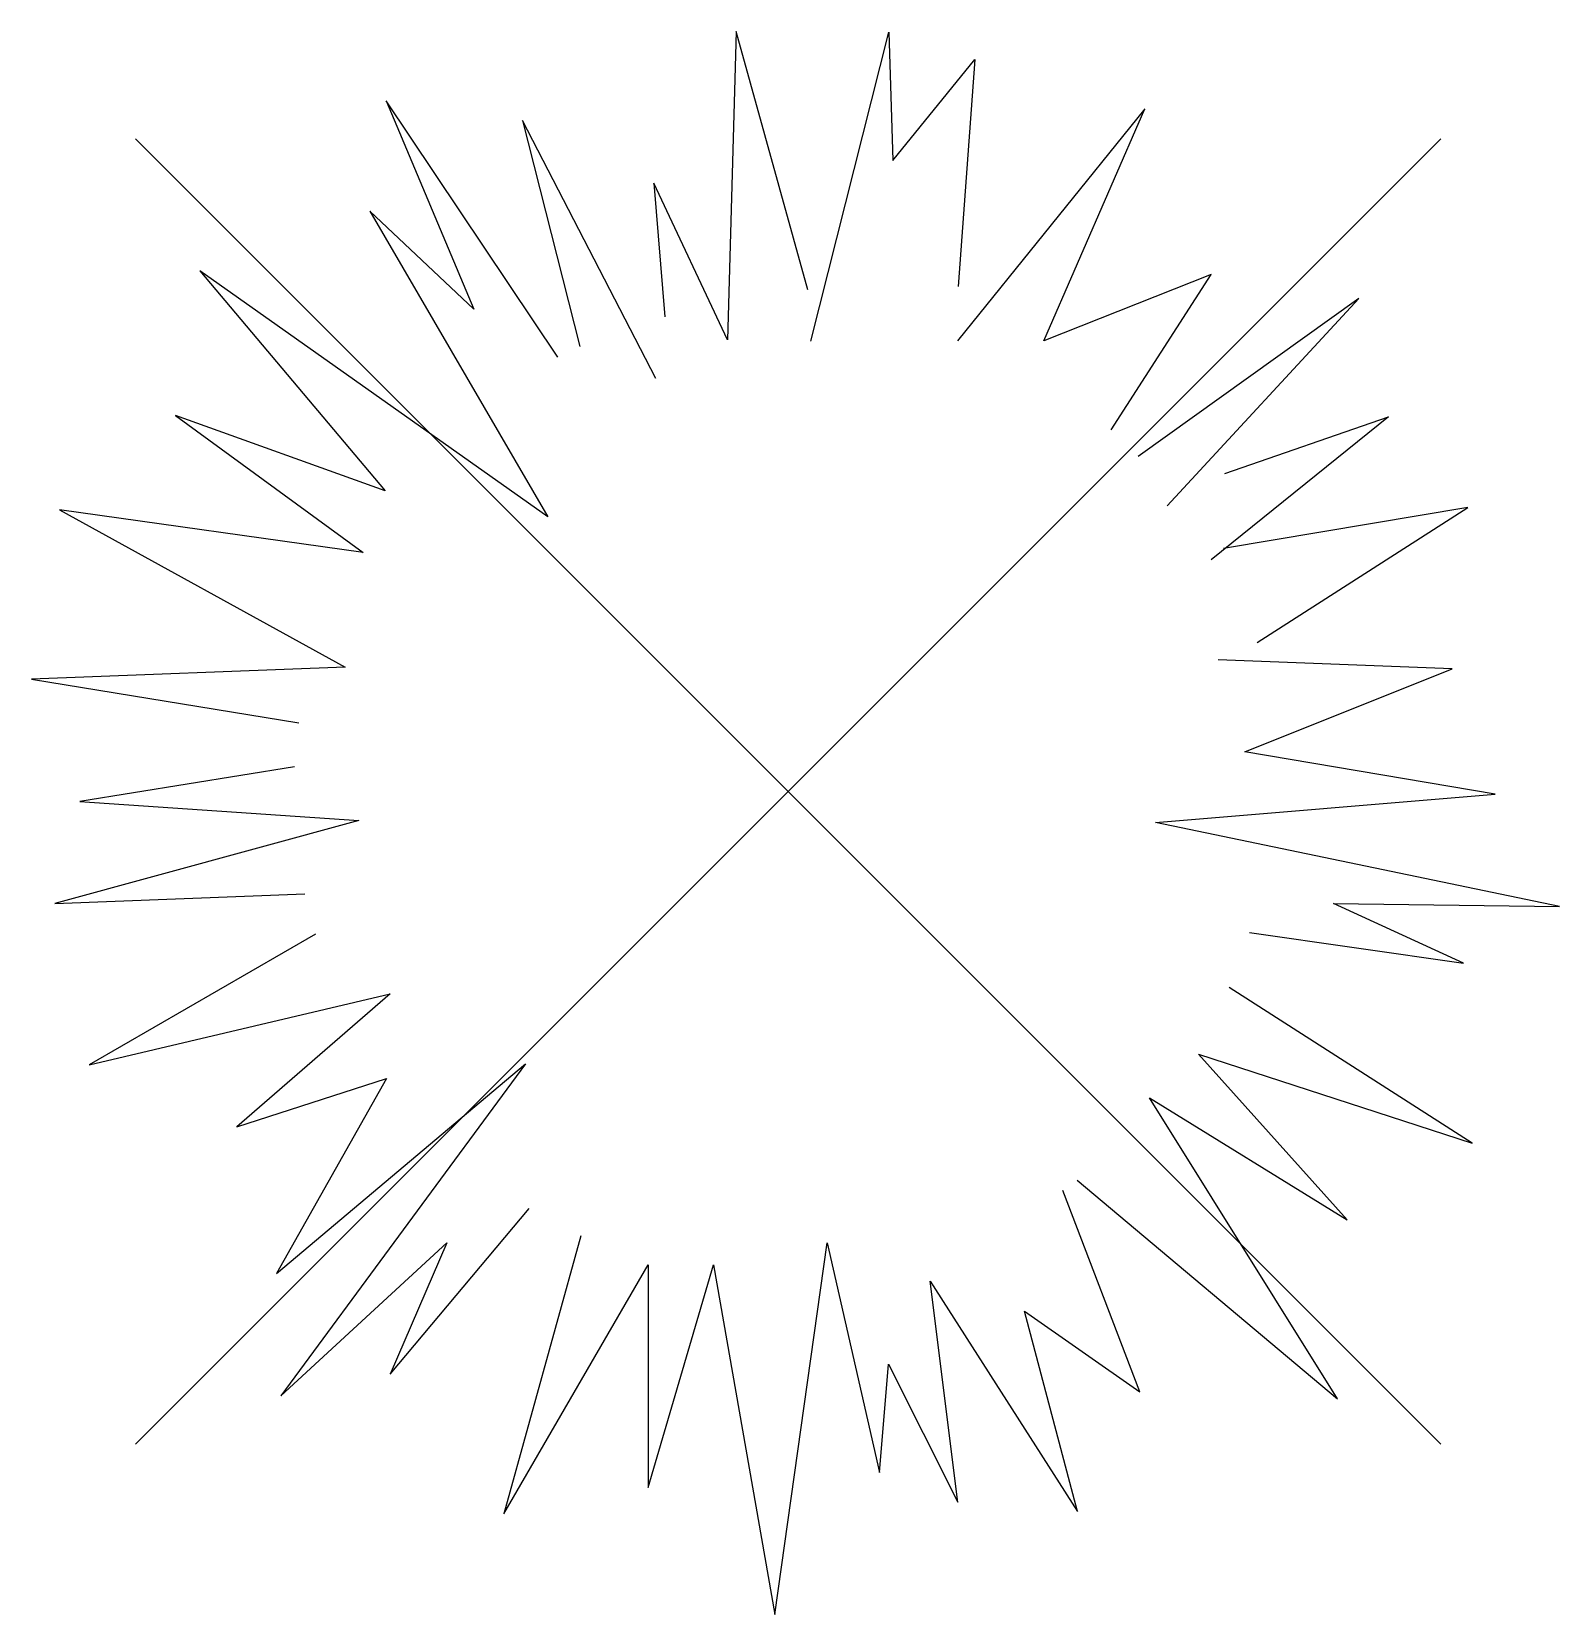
# Model space of a CAD drawing. Header units: metres. Extents: x -2.49 to 2.54, y -2.71 to 2.5.
import ezdxf

# ---------------------------------------------------------------- set-up
doc = ezdxf.new("R2010")
doc.units = ezdxf.units.M
doc.header["$LTSCALE"] = 0.2

msp = doc.modelspace()

# ---------------------------------------------------------------- linework, layer by layer
at = {"lineweight": -3}
for p, q in [((-2.1464, 2.1464), (2.1464, -2.1464)), ((2.1464, 2.1464), (-2.1464, -2.1464))]:
    msp.add_line(p, q, dxfattribs=at)
at = {"flags": 128}
for points in [[(0.0645, 1.6492), (-0.1714, 2.4985), (-0.1999, 1.485), (-0.4423, 2), (-0.4059, 1.5611)], [(0.0747, 1.4804), (0.3307, 2.4968), (0.3445, 2.0751), (0.6143, 2.407), (0.5589, 1.6602)], [(-0.758, 1.4284), (-1.3223, 2.2706), (-1.0339, 1.5863), (-1.3763, 1.908), (-0.7909, 0.9031), (-1.9355, 1.7118), (-1.3252, 0.9882), (-2.0149, 1.2362), (-1.3982, 0.7853), (-2.3971, 0.926), (-1.4571, 0.4092), (-2.4882, 0.3695), (-1.61, 0.2259)], [(1.0624, 1.1889), (1.3915, 1.6996), (1.3915, 1.6996), (0.8404, 1.4817), (1.1726, 2.2444), (0.5569, 1.4813)], [(-0.435, 1.3579), (-0.8744, 2.206), (-0.6855, 1.4637)], [(1.2468, 0.9398), (1.8768, 1.6206), (1.1513, 1.1013)], [(1.436, 1.0455), (1.9739, 1.2322), (1.3911, 0.7617)], [(1.5427, 0.4904), (2.2355, 0.9335), (1.4314, 0.7987)], [(1.517, -0.4641), (2.2206, -0.5645), (1.7937, -0.3683), (2.5362, -0.378), (1.2077, -0.1024), (2.3246, -0.0091), (1.5017, 0.1305), (2.1832, 0.4033), (1.4136, 0.4331)], [(-1.6237, 0.0809), (-2.3301, -0.0329), (-1.4123, -0.0959), (-2.4123, -0.3685), (-1.5896, -0.3361)], [(-1.5549, -0.4691), (-2.2987, -0.8986), (-1.3093, -0.6652), (-1.8138, -1.103), (-1.3214, -0.944), (-1.6831, -1.5848), (-0.8636, -0.8951), (-1.6687, -1.9872), (-1.1224, -1.4843), (-1.3093, -1.9154), (-0.8525, -1.3709)], [(0.9505, -1.2775), (1.8063, -1.9976), (1.1887, -1.0073), (1.8385, -1.4089), (1.3493, -0.8633), (2.2493, -1.1564), (1.4503, -0.6444)], [(-0.6824, -1.4606), (-0.9355, -2.3752), (-0.461, -1.5561), (-0.461, -2.289), (-0.2454, -1.5561), (-0.0441, -2.7057), (0.1284, -1.4843), (0.2998, -2.2388), (0.3301, -1.8829), (0.5574, -2.3372), (0.4665, -1.6103), (0.9513, -2.3675), (0.7771, -1.7088), (1.1559, -1.9738), (0.9037, -1.3117)]]:
    msp.add_lwpolyline(points, dxfattribs=at)

doc.saveas('drawing.dxf')
